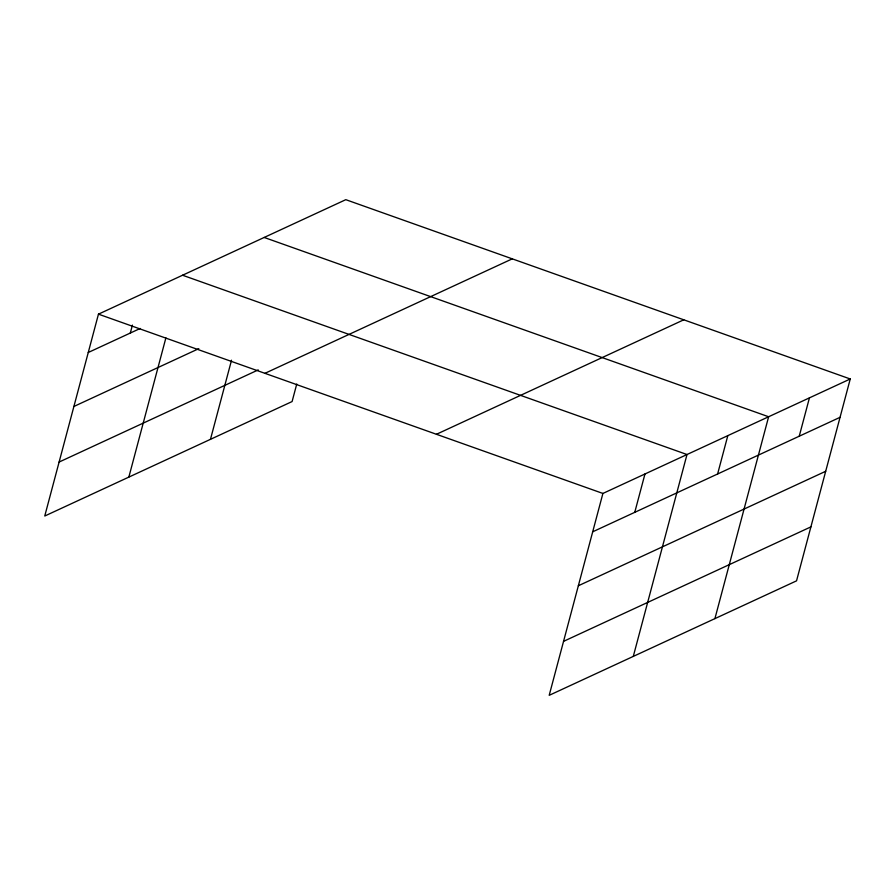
<?xml version="1.0" encoding="UTF-8"?>
<svg xmlns="http://www.w3.org/2000/svg" width="895" height="895" viewBox="0 0 895 895"><rect width="100%" height="100%" fill="white"/><g stroke="black" fill="none" stroke-linecap="round" stroke-linejoin="round"><path stroke-width="1.34" d="M850.25 378.977L602.906 493.447L549.194 695.325L796.539 580.844L850.25 378.977L345.806 199.674L98.461 314.156L44.75 516.023L292.094 401.553L296.76 384.011M130.312 333.041L132.415 325.109M128.846 477.102L165.899 337.862M210.47 439.322L231.525 360.215M634.756 512.343L644.959 473.992M633.291 656.404L687.002 454.526L182.558 275.235M717.611 473.992L727.814 435.641M714.915 618.624L768.626 416.757L264.182 237.455M799.235 436.212L809.438 397.861M88.258 352.496L140.202 328.465M73.905 406.464L198.813 348.647M59.104 462.055L258.219 369.903M264.931 373.327L512.276 258.845M436.436 434.288L683.78 319.806M592.703 531.798L840.047 417.327M578.349 585.766L825.693 471.285M563.548 641.357L810.892 526.886M98.461 314.156L602.906 493.447"/></g></svg>
